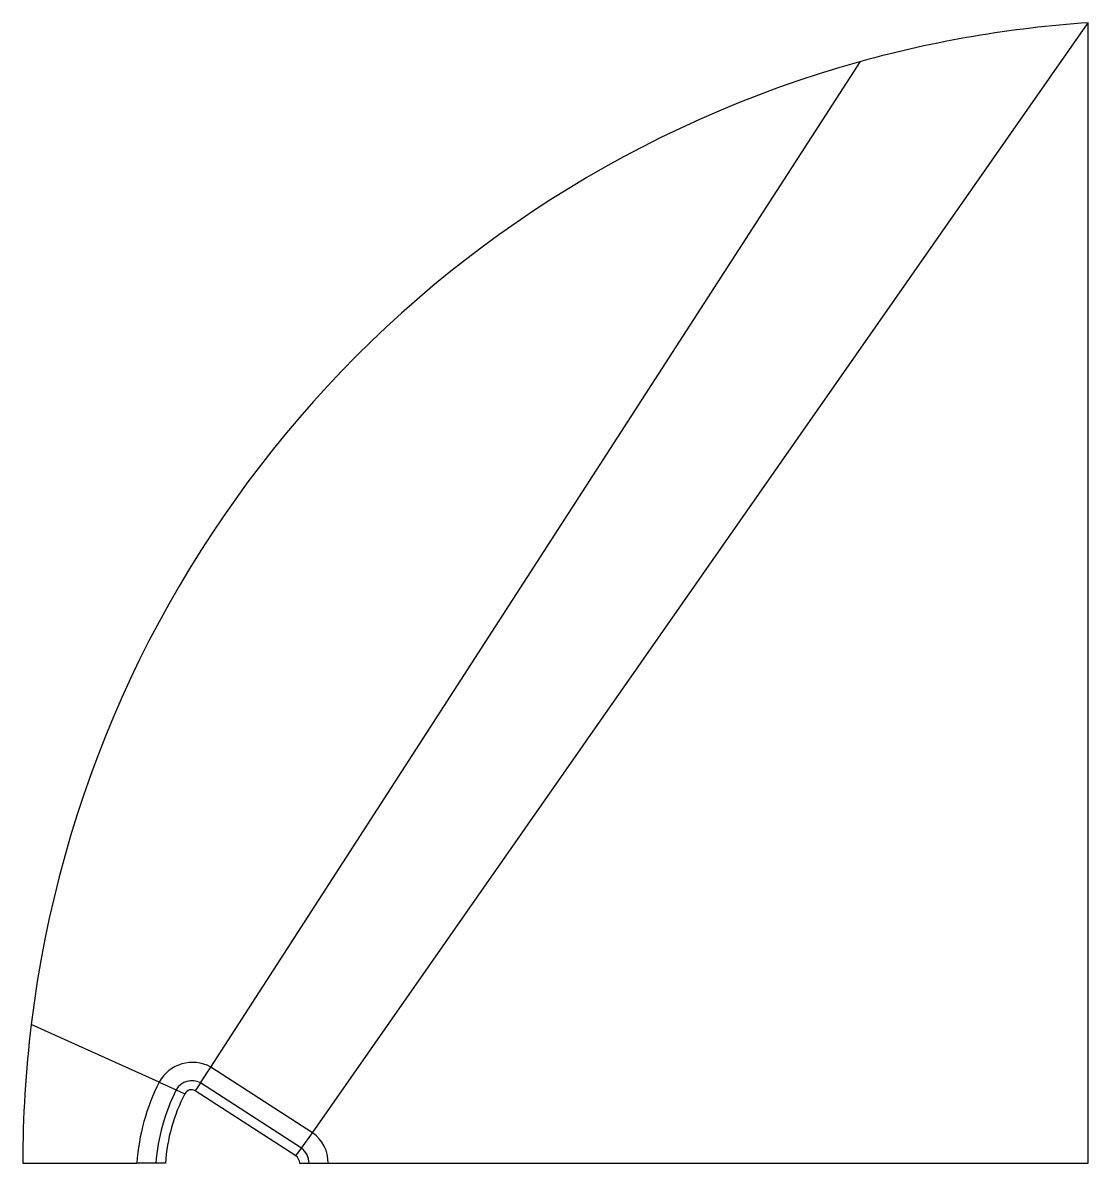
# Model space of a CAD drawing. Header units: inches. Extents: x 0 to 1121, y 0 to 1200.
import ezdxf

# ---------------------------------------------------------------- set-up
doc = ezdxf.new("R2010")
doc.units = ezdxf.units.IN
doc.header["$MEASUREMENT"] = 0

msp = doc.modelspace()

# ---------------------------------------------------------------- linework, layer by layer
at = {"color": 7, "linetype": 'Continuous'}
for p, q in [((305, 31.9), (1121.4, 1200)), ((1121.4, 0), (1121.4, 1200)), ((197.9, 101.2), (881.9, 1159.2)), ((143.6, 85.3), (8.9, 146)), ((187, 84.4), (197.9, 101.2)), ((305, 31.9), (197.9, 101.2)), ((143.6, 85.3), (161.6, 77.1)), ((187, 84.4), (181.6, 76)), ((293.2, 15.8), (187, 84.4)), ((161.6, 77.1), (170.6, 73.1)), ((287.3, 7.7), (181.6, 76)), ((293.2, 15.8), (305, 31.9)), ((287.3, 7.7), (293.2, 15.8)), ((0, 0), (120.1, 0)), ((140.1, 0), (120.1, 0)), ((150.1, 0), (140.1, 0)), ((291.4, 0), (301.4, 0)), ((301.4, 0), (321.4, 0)), ((321.4, 0), (1121.4, 0))]:
    msp.add_line(p, q, dxfattribs=at)
for centre, radius, start, end in [((1202.8, 0), 1202.8, 93.8764, 105.4697), ((1202.8, 0), 1202.8, 105.4697, 173.0282), ((1202.8, 0), 1202.8, 173.0282, 180), ((178.7, 66.1), 40, 61.3489, 151.3489), ((339.6, -14.5), 220, 153.0349, 176.2275), ((177.9, 68.1), 18.7, 60.9691, 150.9691), ((335.7, -12.9), 196, 152.6506, 176.2275), ((334.5, -12.2), 184.8, 152.5221, 176.2275), ((177.4, 69.6), 7.7, 57.1133, 152.5221), ((284.4, 1.1), 37, 358.2276, 56.2336), ((281.9, -0.2), 19.5, 0.5112, 54.8216), ((282.3, 0), 9.15, 0.0083, 57.1133)]:
    msp.add_arc(centre, radius, start, end, dxfattribs=at)

doc.saveas('drawing.dxf')
